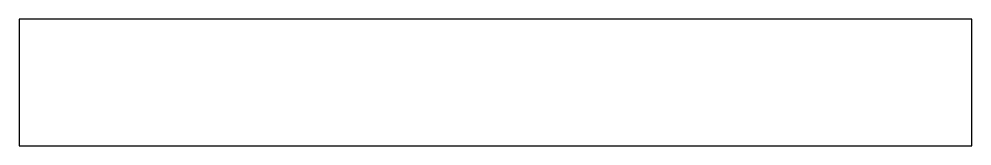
# Model space of a CAD drawing. Extents: x -2.5 to 2.5, y -0.33 to 0.33.
import ezdxf

# ---------------------------------------------------------------- set-up
doc = ezdxf.new("R2010")
doc.units = 0
doc.header["$LTSCALE"] = 0.01
doc.header["$MEASUREMENT"] = 0
doc.layers.get('0').update_dxf_attribs({"lineweight": 20})

msp = doc.modelspace()

# ---------------------------------------------------------------- linework, layer by layer
at = {"color": 0, "linetype": 'ByBlock', "lineweight": -2}
msp.add_lwpolyline([(-2.5, -0.333), (2.5, -0.333), (2.5, 0.333), (-2.5, 0.333)], close=True, dxfattribs=at)

doc.saveas('drawing.dxf')
